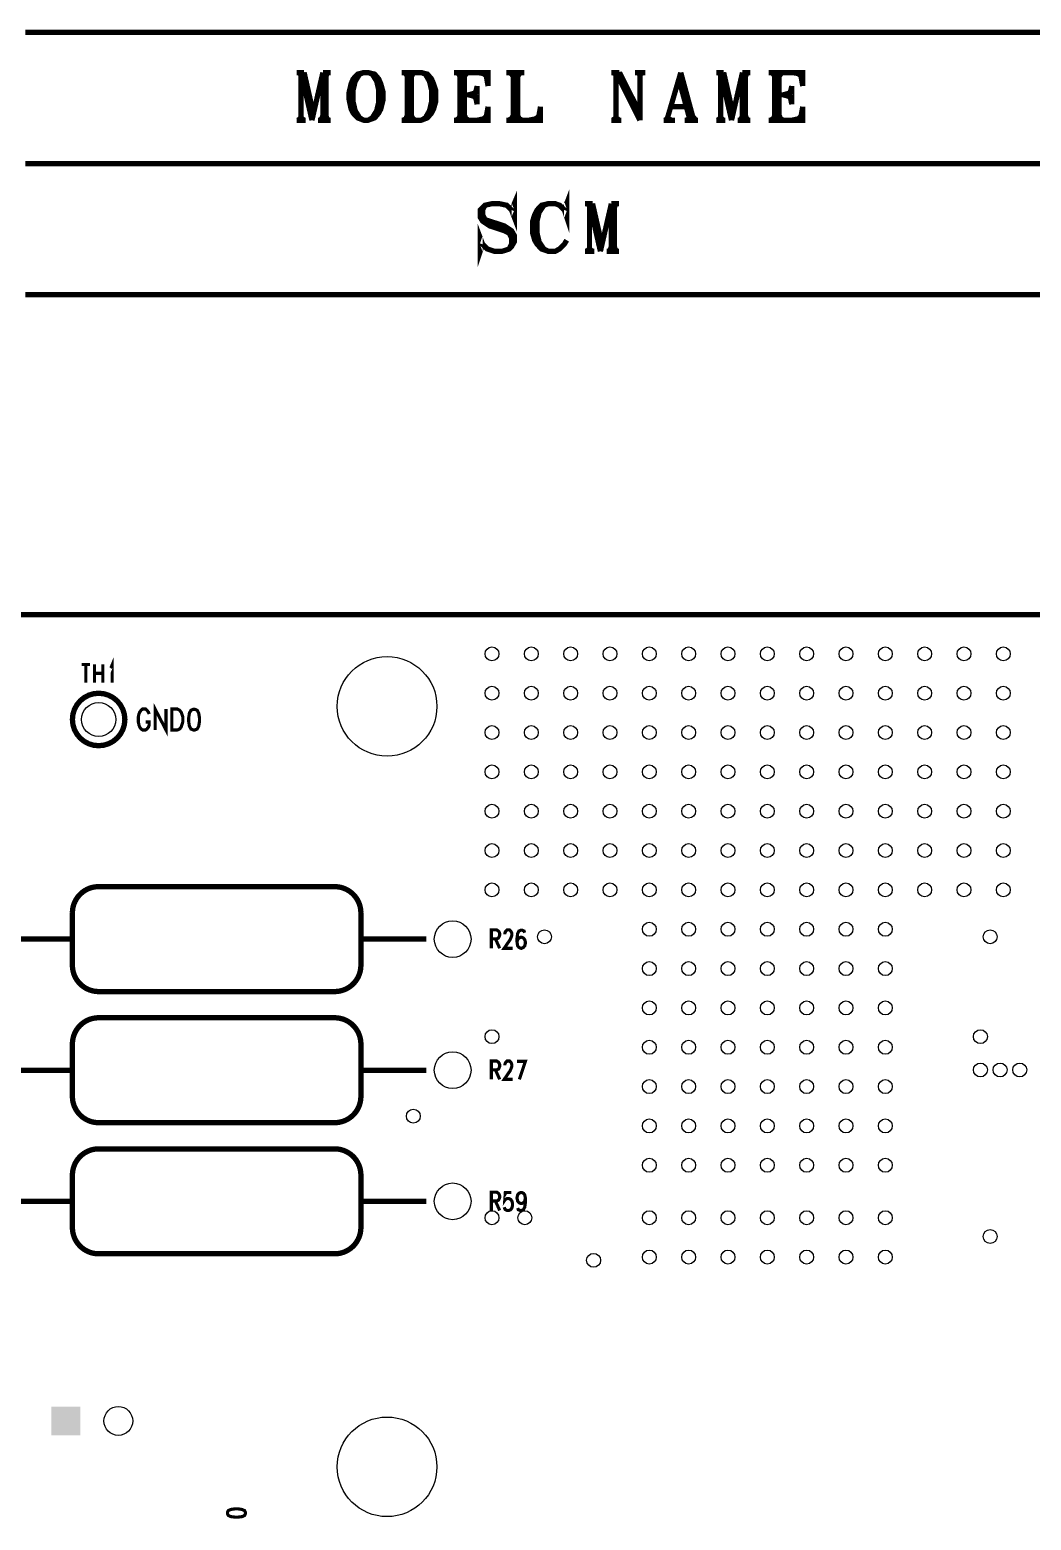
# Model space of a CAD drawing. Extents: x -8 to 142, y 0 to 126.
# Drawn here: x 41.9 to 80.1, y 69 to 125.8 of the extents above; entities that cross this region are included whole.
import ezdxf

# ---------------------------------------------------------------- set-up
doc = ezdxf.new("R2010")
doc.units = 0
doc.layers.get('0').update_dxf_attribs({"linetype": 'CONTINUOUS'})
doc.layers.add('02_ASSY1_GBR', color=6, linetype='CONTINUOUS')

# ---------------------------------------------------------------- blocks, each defined once
blk = doc.blocks.new('ROUND_124')
blk.add_circle((0, 0), 0.7)
blk = doc.blocks.new('ROUND_170')
blk.add_circle((0, 0), 0.265)
blk = doc.blocks.new('SQUARE_172')
blk.add_solid([(0.55, 0.55), (0.55, -0.55), (-0.55, 0.55), (-0.55, -0.55)])
blk = doc.blocks.new('ROUND_173')
blk.add_circle((0, 0), 0.55)
blk = doc.blocks.new('ROUND_174')
blk.add_circle((0, 0), 1.9)
blk = doc.blocks.new('ROUND_218')
blk.add_circle((0, 0), 0.65)

msp = doc.modelspace()

# ---------------------------------------------------------------- linework, layer by layer
at = {"layer": '02_ASSY1_GBR'}
for points, const_width in [([(41.7, 125.7), (141.7, 125.7)], 0.2), ([(52.05, 124.17), (52.336, 124.17)], 0.2), ([(52.102, 124.17), (52.219, 124.109)], 0.2), ([(52.219, 124.17), (52.219, 122.442)], 0.2), ([(52.219, 124.17), (52.635, 122.352)], 0.2), ([(52.284, 124.17), (52.635, 122.624)], 0.2), ([(52.336, 124.17), (52.687, 122.624)], 0.2), ([(53.051, 124.17), (52.635, 122.352)], 0.2), ([(53.051, 124.17), (53.051, 122.352)], 0.2), ([(53.051, 124.17), (53.35, 124.17)], 0.2), ([(53.103, 124.109), (53.103, 122.442)], 0.2), ([(53.168, 124.17), (53.168, 122.352)], 0.2), ([(53.22, 124.17), (53.168, 124.018)], 0.2), ([(53.285, 124.17), (53.168, 124.109)], 0.2), ([(54.609, 124.17), (54.375, 124.109), (54.206, 123.927), (54.128, 123.745), (54.05, 123.412), (54.05, 123.139), (54.128, 122.776), (54.206, 122.624), (54.375, 122.442), (54.609, 122.352), (54.778, 122.352), (55.025, 122.442), (55.181, 122.624), (55.259, 122.776), (55.35, 123.139), (55.35, 123.412), (55.259, 123.745), (55.181, 123.927), (55.025, 124.109), (54.778, 124.17), (54.609, 124.17)], 0.2), ([(54.284, 123.927), (54.206, 123.745), (54.128, 123.503), (54.128, 123.048), (54.206, 122.776), (54.284, 122.624)], 0.2), ([(54.609, 124.17), (54.453, 124.109), (54.284, 123.836), (54.206, 123.503), (54.206, 123.048), (54.284, 122.715), (54.453, 122.442), (54.609, 122.352)], 0.2), ([(54.778, 122.352), (54.934, 122.442), (55.103, 122.715), (55.181, 123.048), (55.181, 123.503), (55.103, 123.836), (54.934, 124.109), (54.778, 124.17)], 0.2), ([(55.103, 122.624), (55.181, 122.776), (55.259, 123.048), (55.259, 123.503), (55.181, 123.745), (55.103, 123.927)], 0.2), ([(56.05, 124.17), (56.804, 124.17), (57.038, 124.109), (57.194, 123.927), (57.272, 123.745), (57.35, 123.503), (57.35, 123.048), (57.272, 122.776), (57.194, 122.624), (57.038, 122.442), (56.804, 122.352), (56.05, 122.352)], 0.2), ([(56.115, 124.17), (56.271, 124.109)], 0.2), ([(56.193, 124.17), (56.271, 124.018)], 0.2), ([(56.271, 124.17), (56.271, 122.352)], 0.2), ([(56.349, 124.109), (56.349, 122.442)], 0.2), ([(56.427, 124.17), (56.427, 122.352)], 0.2), ([(56.505, 124.17), (56.427, 124.018)], 0.2), ([(56.583, 124.17), (56.427, 124.109)], 0.2), ([(56.804, 124.17), (56.96, 124.109), (57.116, 123.836), (57.194, 123.503), (57.194, 123.048), (57.116, 122.715), (56.96, 122.442), (56.804, 122.352)], 0.2), ([(57.116, 123.927), (57.194, 123.745), (57.272, 123.503), (57.272, 123.048), (57.194, 122.776), (57.116, 122.624)], 0.2), ([(58.05, 124.17), (59.35, 124.17), (59.35, 123.655)], 0.2), ([(58.128, 124.17), (58.284, 124.109)], 0.2), ([(58.206, 124.17), (58.284, 124.018)], 0.2), ([(58.284, 124.17), (58.284, 122.352)], 0.2), ([(58.362, 124.109), (58.362, 122.442)], 0.2), ([(58.453, 124.17), (58.453, 122.352)], 0.2), ([(58.531, 124.17), (58.453, 124.018)], 0.2), ([(58.609, 124.17), (58.453, 124.109)], 0.2), ([(58.934, 124.17), (59.35, 124.109)], 0.2), ([(59.103, 124.17), (59.35, 124.018)], 0.2), ([(59.181, 124.17), (59.35, 123.927)], 0.2), ([(59.259, 124.17), (59.35, 123.655)], 0.2), ([(60.05, 124.17), (60.739, 124.17)], 0.2), ([(60.128, 124.17), (60.31, 124.109)], 0.2), ([(60.219, 124.17), (60.31, 124.018)], 0.2), ([(60.31, 124.17), (60.31, 122.352)], 0.2), ([(60.388, 124.109), (60.388, 122.442)], 0.2), ([(60.479, 124.17), (60.479, 122.352)], 0.2), ([(60.57, 124.17), (60.479, 124.018)], 0.2), ([(60.648, 124.17), (60.479, 124.109)], 0.2), ([(64.05, 124.17), (64.362, 124.17)], 0.2), ([(64.102, 124.17), (64.232, 124.109)], 0.2), ([(64.232, 124.17), (64.232, 122.442)], 0.2), ([(64.232, 124.17), (65.142, 122.352)], 0.2), ([(64.31, 124.17), (65.077, 122.624)], 0.2), ([(64.362, 124.17), (65.142, 122.624)], 0.2), ([(64.96, 124.17), (65.35, 124.17)], 0.2), ([(65.025, 124.17), (65.142, 124.109)], 0.2), ([(65.285, 124.17), (65.142, 124.109)], 0.2), ([(65.142, 124.109), (65.142, 122.352)], 0.2), ([(66.7, 124.17), (66.193, 122.442)], 0.2), ([(66.622, 123.927), (67.051, 122.352)], 0.2), ([(66.7, 124.17), (67.194, 122.352)], 0.2), ([(66.7, 123.927), (67.129, 122.352)], 0.2), ([(68.05, 124.17), (68.336, 124.17)], 0.2), ([(68.102, 124.17), (68.219, 124.109)], 0.2), ([(68.219, 124.17), (68.219, 122.442)], 0.2), ([(68.219, 124.17), (68.635, 122.352)], 0.2), ([(68.284, 124.17), (68.635, 122.624)], 0.2), ([(68.336, 124.17), (68.687, 122.624)], 0.2), ([(69.051, 124.17), (68.635, 122.352)], 0.2), ([(69.051, 124.17), (69.051, 122.352)], 0.2), ([(69.051, 124.17), (69.35, 124.17)], 0.2), ([(69.103, 124.109), (69.103, 122.442)], 0.2), ([(69.168, 124.17), (69.168, 122.352)], 0.2), ([(69.22, 124.17), (69.168, 124.018)], 0.2), ([(69.285, 124.17), (69.168, 124.109)], 0.2), ([(70.05, 124.17), (71.35, 124.17), (71.35, 123.655)], 0.2), ([(70.128, 124.17), (70.284, 124.109)], 0.2), ([(70.206, 124.17), (70.284, 124.018)], 0.2), ([(70.284, 124.17), (70.284, 122.352)], 0.2), ([(70.362, 124.109), (70.362, 122.442)], 0.2), ([(70.453, 124.17), (70.453, 122.352)], 0.2), ([(70.531, 124.17), (70.453, 124.018)], 0.2), ([(70.609, 124.17), (70.453, 124.109)], 0.2), ([(70.934, 124.17), (71.35, 124.109)], 0.2), ([(71.103, 124.17), (71.35, 124.018)], 0.2), ([(71.181, 124.17), (71.35, 123.927)], 0.2), ([(71.259, 124.17), (71.35, 123.655)], 0.2), ([(58.934, 123.412), (58.609, 123.321), (58.934, 123.23)], 0.2), ([(58.453, 123.321), (58.934, 123.321)], 0.2), ([(58.934, 123.503), (58.778, 123.321), (58.934, 123.139)], 0.2), ([(58.934, 123.655), (58.856, 123.321), (58.934, 122.958)], 0.2), ([(58.934, 123.655), (58.934, 122.958)], 0.2), ([(70.934, 123.412), (70.609, 123.321), (70.934, 123.23)], 0.2), ([(70.453, 123.321), (70.934, 123.321)], 0.2), ([(70.934, 123.503), (70.778, 123.321), (70.934, 123.139)], 0.2), ([(70.934, 123.655), (70.856, 123.321), (70.934, 122.958)], 0.2), ([(70.934, 123.655), (70.934, 122.958)], 0.2), ([(58.05, 122.352), (59.35, 122.352), (59.35, 122.867)], 0.2), ([(59.259, 122.352), (59.35, 122.867)], 0.2), ([(60.05, 122.352), (61.35, 122.352), (61.35, 122.867)], 0.2), ([(61.259, 122.352), (61.35, 122.867)], 0.2), ([(66.336, 122.867), (66.986, 122.867)], 0.2), ([(70.05, 122.352), (71.35, 122.352), (71.35, 122.867)], 0.2), ([(71.259, 122.352), (71.35, 122.867)], 0.2), ([(52.05, 122.352), (52.401, 122.352)], 0.2), ([(52.219, 122.442), (52.102, 122.352)], 0.2), ([(52.219, 122.442), (52.336, 122.352)], 0.2), ([(52.869, 122.352), (53.35, 122.352)], 0.2), ([(53.051, 122.442), (52.934, 122.352)], 0.2), ([(53.051, 122.533), (52.986, 122.352)], 0.2), ([(53.168, 122.533), (53.22, 122.352)], 0.2), ([(53.168, 122.442), (53.285, 122.352)], 0.2), ([(56.271, 122.442), (56.115, 122.352)], 0.2), ([(56.271, 122.533), (56.193, 122.352)], 0.2), ([(56.427, 122.533), (56.505, 122.352)], 0.2), ([(56.427, 122.442), (56.583, 122.352)], 0.2), ([(58.284, 122.442), (58.128, 122.352)], 0.2), ([(58.284, 122.533), (58.206, 122.352)], 0.2), ([(58.453, 122.533), (58.531, 122.352)], 0.2), ([(58.453, 122.442), (58.609, 122.352)], 0.2), ([(58.934, 122.352), (59.35, 122.442)], 0.2), ([(59.103, 122.352), (59.35, 122.533)], 0.2), ([(59.181, 122.352), (59.35, 122.624)], 0.2), ([(60.31, 122.442), (60.128, 122.352)], 0.2), ([(60.31, 122.533), (60.219, 122.352)], 0.2), ([(60.479, 122.533), (60.57, 122.352)], 0.2), ([(60.479, 122.442), (60.648, 122.352)], 0.2), ([(60.908, 122.352), (61.35, 122.442)], 0.2), ([(61.077, 122.352), (61.35, 122.533)], 0.2), ([(61.168, 122.352), (61.35, 122.624)], 0.2), ([(64.05, 122.352), (64.427, 122.352)], 0.2), ([(64.232, 122.442), (64.102, 122.352)], 0.2), ([(64.232, 122.442), (64.362, 122.352)], 0.2), ([(66.05, 122.352), (66.479, 122.352)], 0.2), ([(66.193, 122.442), (66.115, 122.352)], 0.2), ([(66.193, 122.442), (66.336, 122.352)], 0.2), ([(66.843, 122.352), (67.35, 122.352)], 0.2), ([(67.051, 122.442), (66.908, 122.352)], 0.2), ([(67.051, 122.533), (66.986, 122.352)], 0.2), ([(67.129, 122.533), (67.272, 122.352)], 0.2), ([(68.05, 122.352), (68.401, 122.352)], 0.2), ([(68.219, 122.442), (68.102, 122.352)], 0.2), ([(68.219, 122.442), (68.336, 122.352)], 0.2), ([(68.869, 122.352), (69.35, 122.352)], 0.2), ([(69.051, 122.442), (68.934, 122.352)], 0.2), ([(69.051, 122.533), (68.986, 122.352)], 0.2), ([(69.168, 122.533), (69.22, 122.352)], 0.2), ([(69.168, 122.442), (69.285, 122.352)], 0.2), ([(70.284, 122.442), (70.128, 122.352)], 0.2), ([(70.284, 122.533), (70.206, 122.352)], 0.2), ([(70.453, 122.533), (70.531, 122.352)], 0.2), ([(70.453, 122.442), (70.609, 122.352)], 0.2), ([(70.934, 122.352), (71.35, 122.442)], 0.2), ([(71.103, 122.352), (71.35, 122.533)], 0.2), ([(71.181, 122.352), (71.35, 122.624)], 0.2), ([(41.7, 120.7), (141.7, 120.7)], 0.2), ([(60.246, 118.927), (60.35, 119.17), (60.35, 118.655), (60.246, 118.927), (60.064, 119.109), (59.778, 119.17), (59.505, 119.17), (59.232, 119.109), (59.05, 118.927), (59.05, 118.655), (59.141, 118.503), (59.414, 118.321), (59.973, 118.139), (60.155, 118.048), (60.246, 117.867), (60.246, 117.624), (60.155, 117.442)], 0.2), ([(62.259, 118.927), (62.35, 119.17), (62.35, 118.655), (62.259, 118.927), (62.077, 119.109), (61.908, 119.17), (61.648, 119.17), (61.388, 119.109), (61.219, 118.927), (61.128, 118.745), (61.05, 118.503), (61.05, 118.048), (61.128, 117.776), (61.219, 117.624), (61.388, 117.442), (61.648, 117.352), (61.908, 117.352), (62.077, 117.442), (62.259, 117.624), (62.35, 117.776)], 0.2), ([(59.232, 119.109), (59.141, 118.927), (59.141, 118.745), (59.232, 118.564), (59.414, 118.503), (59.973, 118.321), (60.246, 118.139), (60.35, 117.958), (60.35, 117.715), (60.246, 117.533), (60.155, 117.442), (59.882, 117.352), (59.596, 117.352), (59.323, 117.442), (59.141, 117.624), (59.05, 117.867), (59.05, 117.352), (59.141, 117.624)], 0.2), ([(61.297, 118.927), (61.219, 118.745), (61.128, 118.503), (61.128, 118.048), (61.219, 117.776), (61.297, 117.624)], 0.2), ([(61.648, 119.17), (61.479, 119.109), (61.297, 118.836), (61.219, 118.503), (61.219, 118.048), (61.297, 117.715), (61.479, 117.442), (61.648, 117.352)], 0.2), ([(63.05, 119.17), (63.336, 119.17)], 0.2), ([(63.102, 119.17), (63.219, 119.109)], 0.2), ([(63.219, 119.17), (63.219, 117.442)], 0.2), ([(63.219, 119.17), (63.635, 117.352)], 0.2), ([(63.284, 119.17), (63.635, 117.624)], 0.2), ([(63.336, 119.17), (63.687, 117.624)], 0.2), ([(64.051, 119.17), (63.635, 117.352)], 0.2), ([(64.051, 119.17), (64.051, 117.352)], 0.2), ([(64.051, 119.17), (64.35, 119.17)], 0.2), ([(64.103, 119.109), (64.103, 117.442)], 0.2), ([(64.168, 119.17), (64.168, 117.352)], 0.2), ([(64.22, 119.17), (64.168, 119.018)], 0.2), ([(64.285, 119.17), (64.168, 119.109)], 0.2), ([(59.141, 118.655), (59.232, 118.503), (59.414, 118.412), (59.973, 118.23), (60.155, 118.139), (60.246, 117.958)], 0.2), ([(63.05, 117.352), (63.401, 117.352)], 0.2), ([(63.219, 117.442), (63.102, 117.352)], 0.2), ([(63.219, 117.442), (63.336, 117.352)], 0.2), ([(63.869, 117.352), (64.35, 117.352)], 0.2), ([(64.051, 117.442), (63.934, 117.352)], 0.2), ([(64.051, 117.533), (63.986, 117.352)], 0.2), ([(64.168, 117.533), (64.22, 117.352)], 0.2), ([(64.168, 117.442), (64.285, 117.352)], 0.2), ([(141.7, 115.7), (41.7, 115.7)], 0.2), ([(0, 0), (123.5, 0), (123.5, 103.5), (0, 103.5), (0, 0)], 0.2032), ([(44.955, 101.462), (44.98, 101.494), (45.019, 101.589), (45.019, 100.9)], 0.12), ([(43.851, 101.6), (44.169, 101.6)], 0.12), ([(44.01, 101.6), (44.01, 100.9)], 0.12), ([(44.341, 101.6), (44.341, 100.9)], 0.12), ([(44.341, 101.261), (44.659, 101.261)], 0.12), ([(44.659, 101.6), (44.659, 100.9)], 0.12), ([(43.5, 99.5), (43.519, 99.305), (43.576, 99.117), (43.669, 98.944), (43.793, 98.793), (43.944, 98.669), (44.117, 98.576), (44.305, 98.519), (44.5, 98.5), (44.695, 98.519), (44.883, 98.576), (45.056, 98.669), (45.207, 98.793), (45.331, 98.944), (45.424, 99.117), (45.481, 99.305), (45.5, 99.5), (45.481, 99.695), (45.424, 99.883), (45.331, 100.056), (45.207, 100.207), (45.056, 100.331), (44.883, 100.424), (44.695, 100.481), (44.5, 100.5), (44.305, 100.481), (44.117, 100.424), (43.944, 100.331), (43.793, 100.207), (43.669, 100.056), (43.576, 99.883), (43.519, 99.695), (43.5, 99.5)], 0.2032), ([(46.652, 99.1), (46.652, 99.9), (47.068, 99.1), (47.068, 99.9)], 0.12), ([(46.428, 99.706), (46.399, 99.779), (46.341, 99.852), (46.287, 99.9), (46.174, 99.9), (46.12, 99.852), (46.066, 99.779), (46.037, 99.706), (46.012, 99.597), (46.012, 99.403), (46.037, 99.294), (46.066, 99.209), (46.12, 99.136), (46.174, 99.1), (46.287, 99.1), (46.341, 99.136), (46.399, 99.209), (46.428, 99.294), (46.428, 99.403), (46.287, 99.403)], 0.12), ([(47.292, 99.9), (47.5, 99.9), (47.587, 99.852), (47.646, 99.779), (47.675, 99.706), (47.708, 99.597), (47.708, 99.403), (47.675, 99.294), (47.646, 99.209), (47.587, 99.136), (47.5, 99.1), (47.292, 99.1), (47.292, 99.9)], 0.12), ([(48.111, 99.888), (48.019, 99.852), (47.961, 99.742), (47.932, 99.548), (47.932, 99.439), (47.961, 99.245), (48.019, 99.136), (48.111, 99.1), (48.169, 99.1), (48.256, 99.136), (48.315, 99.245), (48.348, 99.439), (48.348, 99.548), (48.315, 99.742), (48.256, 99.852), (48.169, 99.888), (48.111, 99.888)], 0.12), ([(43.5, 92.125), (43.501, 92.174), (43.505, 92.223), (43.511, 92.272), (43.519, 92.32), (43.53, 92.368), (43.543, 92.415), (43.558, 92.462), (43.576, 92.508), (43.596, 92.553), (43.618, 92.596), (43.642, 92.639), (43.669, 92.681), (43.697, 92.721), (43.727, 92.759), (43.759, 92.797), (43.793, 92.832), (43.828, 92.866), (43.866, 92.898), (43.904, 92.928), (43.944, 92.956), (43.986, 92.983), (44.029, 93.007), (44.072, 93.029), (44.117, 93.049), (44.163, 93.067), (44.21, 93.082), (44.257, 93.095), (44.305, 93.106), (44.353, 93.114), (44.402, 93.12), (44.451, 93.124), (44.5, 93.125)], 0.2032), ([(44.5, 93.125), (53.5, 93.125)], 0.2032), ([(53.5, 93.125), (53.549, 93.124), (53.598, 93.12), (53.647, 93.114), (53.695, 93.106), (53.743, 93.095), (53.79, 93.082), (53.837, 93.067), (53.883, 93.049), (53.928, 93.029), (53.971, 93.007), (54.014, 92.983), (54.056, 92.956), (54.096, 92.928), (54.134, 92.898), (54.172, 92.866), (54.207, 92.832), (54.241, 92.797), (54.273, 92.759), (54.303, 92.721), (54.331, 92.681), (54.358, 92.639), (54.382, 92.596), (54.404, 92.553), (54.424, 92.508), (54.442, 92.462), (54.457, 92.415), (54.47, 92.368), (54.481, 92.32), (54.489, 92.272), (54.495, 92.223), (54.499, 92.174), (54.5, 92.125)], 0.2032), ([(43.5, 92.125), (43.5, 90.125)], 0.2032), ([(54.5, 92.125), (54.5, 90.125)], 0.2032), ([(59.476, 90.775), (59.476, 91.475), (59.68, 91.475), (59.746, 91.433), (59.769, 91.401), (59.794, 91.337), (59.794, 91.273), (59.769, 91.21), (59.746, 91.167), (59.68, 91.136), (59.476, 91.136)], 0.12), ([(59.988, 91.305), (59.988, 91.337), (60.01, 91.401), (60.033, 91.433), (60.077, 91.475), (60.17, 91.475), (60.214, 91.433), (60.236, 91.401), (60.259, 91.337), (60.259, 91.273), (60.236, 91.21), (60.192, 91.104), (59.966, 90.775), (60.284, 90.775)], 0.12), ([(60.749, 91.369), (60.723, 91.433), (60.65, 91.464), (60.602, 91.464), (60.529, 91.433), (60.478, 91.337), (60.456, 91.167), (60.456, 91.008), (60.478, 90.87), (60.529, 90.807), (60.602, 90.775), (60.625, 90.775), (60.698, 90.807), (60.749, 90.87), (60.774, 90.966), (60.774, 91.008), (60.749, 91.104), (60.698, 91.167), (60.625, 91.199), (60.602, 91.199), (60.529, 91.167), (60.478, 91.104), (60.456, 91.008)], 0.12), ([(43.5, 91.125), (41, 91.125)], 0.2032), ([(54.5, 91.125), (57, 91.125)], 0.2032), ([(59.632, 91.136), (59.794, 90.775)], 0.12), ([(44.5, 89.125), (44.451, 89.126), (44.402, 89.13), (44.353, 89.136), (44.305, 89.144), (44.257, 89.155), (44.21, 89.168), (44.163, 89.183), (44.117, 89.201), (44.072, 89.221), (44.029, 89.243), (43.986, 89.267), (43.944, 89.294), (43.904, 89.322), (43.866, 89.352), (43.828, 89.384), (43.793, 89.418), (43.759, 89.453), (43.727, 89.491), (43.697, 89.529), (43.669, 89.569), (43.642, 89.611), (43.618, 89.654), (43.596, 89.697), (43.576, 89.742), (43.558, 89.788), (43.543, 89.835), (43.53, 89.882), (43.519, 89.93), (43.511, 89.978), (43.505, 90.027), (43.501, 90.076), (43.5, 90.125)], 0.2032), ([(54.5, 90.125), (54.499, 90.076), (54.495, 90.027), (54.489, 89.978), (54.481, 89.93), (54.47, 89.882), (54.457, 89.835), (54.442, 89.788), (54.424, 89.742), (54.404, 89.697), (54.382, 89.654), (54.358, 89.611), (54.331, 89.569), (54.303, 89.529), (54.273, 89.491), (54.241, 89.453), (54.207, 89.418), (54.172, 89.384), (54.134, 89.352), (54.096, 89.322), (54.056, 89.294), (54.014, 89.267), (53.971, 89.243), (53.928, 89.221), (53.883, 89.201), (53.837, 89.183), (53.79, 89.168), (53.743, 89.155), (53.695, 89.144), (53.647, 89.136), (53.598, 89.13), (53.549, 89.126), (53.5, 89.125)], 0.2032), ([(44.5, 89.125), (53.5, 89.125)], 0.2032), ([(43.5, 87.125), (43.501, 87.174), (43.505, 87.223), (43.511, 87.272), (43.519, 87.32), (43.53, 87.368), (43.543, 87.415), (43.558, 87.462), (43.576, 87.508), (43.596, 87.553), (43.618, 87.596), (43.642, 87.639), (43.669, 87.681), (43.697, 87.721), (43.727, 87.759), (43.759, 87.797), (43.793, 87.832), (43.828, 87.866), (43.866, 87.898), (43.904, 87.928), (43.944, 87.956), (43.986, 87.983), (44.029, 88.007), (44.072, 88.029), (44.117, 88.049), (44.163, 88.067), (44.21, 88.082), (44.257, 88.095), (44.305, 88.106), (44.353, 88.114), (44.402, 88.12), (44.451, 88.124), (44.5, 88.125)], 0.2032), ([(44.5, 88.125), (53.5, 88.125)], 0.2032), ([(53.5, 88.125), (53.549, 88.124), (53.598, 88.12), (53.647, 88.114), (53.695, 88.106), (53.743, 88.095), (53.79, 88.082), (53.837, 88.067), (53.883, 88.049), (53.928, 88.029), (53.971, 88.007), (54.014, 87.983), (54.056, 87.956), (54.096, 87.928), (54.134, 87.898), (54.172, 87.866), (54.207, 87.832), (54.241, 87.797), (54.273, 87.759), (54.303, 87.721), (54.331, 87.681), (54.358, 87.639), (54.382, 87.596), (54.404, 87.553), (54.424, 87.508), (54.442, 87.462), (54.457, 87.415), (54.47, 87.368), (54.481, 87.32), (54.489, 87.272), (54.495, 87.223), (54.499, 87.174), (54.5, 87.125)], 0.2032), ([(43.5, 87.125), (43.5, 85.125)], 0.2032), ([(54.5, 87.125), (54.5, 85.125)], 0.2032), ([(59.476, 85.775), (59.476, 86.475), (59.68, 86.475), (59.746, 86.433), (59.769, 86.401), (59.794, 86.337), (59.794, 86.273), (59.769, 86.21), (59.746, 86.167), (59.68, 86.136), (59.476, 86.136)], 0.12), ([(59.988, 86.305), (59.988, 86.337), (60.01, 86.401), (60.033, 86.433), (60.077, 86.475), (60.17, 86.475), (60.214, 86.433), (60.236, 86.401), (60.259, 86.337), (60.259, 86.273), (60.236, 86.21), (60.192, 86.104), (59.966, 85.775), (60.284, 85.775)], 0.12), ([(60.456, 86.464), (60.774, 86.464), (60.545, 85.775)], 0.12), ([(43.5, 86.125), (41, 86.125)], 0.2032), ([(54.5, 86.125), (57, 86.125)], 0.2032), ([(59.632, 86.136), (59.794, 85.775)], 0.12), ([(44.5, 84.125), (44.451, 84.126), (44.402, 84.13), (44.353, 84.136), (44.305, 84.144), (44.257, 84.155), (44.21, 84.168), (44.163, 84.183), (44.117, 84.201), (44.072, 84.221), (44.029, 84.243), (43.986, 84.267), (43.944, 84.294), (43.904, 84.322), (43.866, 84.352), (43.828, 84.384), (43.793, 84.418), (43.759, 84.453), (43.727, 84.491), (43.697, 84.529), (43.669, 84.569), (43.642, 84.611), (43.618, 84.654), (43.596, 84.697), (43.576, 84.742), (43.558, 84.788), (43.543, 84.835), (43.53, 84.882), (43.519, 84.93), (43.511, 84.978), (43.505, 85.027), (43.501, 85.076), (43.5, 85.125)], 0.2032), ([(54.5, 85.125), (54.499, 85.076), (54.495, 85.027), (54.489, 84.978), (54.481, 84.93), (54.47, 84.882), (54.457, 84.835), (54.442, 84.788), (54.424, 84.742), (54.404, 84.697), (54.382, 84.654), (54.358, 84.611), (54.331, 84.569), (54.303, 84.529), (54.273, 84.491), (54.241, 84.453), (54.207, 84.418), (54.172, 84.384), (54.134, 84.352), (54.096, 84.322), (54.056, 84.294), (54.014, 84.267), (53.971, 84.243), (53.928, 84.221), (53.883, 84.201), (53.837, 84.183), (53.79, 84.168), (53.743, 84.155), (53.695, 84.144), (53.647, 84.136), (53.598, 84.13), (53.549, 84.126), (53.5, 84.125)], 0.2032), ([(44.5, 84.125), (53.5, 84.125)], 0.2032), ([(43.5, 82.125), (43.501, 82.174), (43.505, 82.223), (43.511, 82.272), (43.519, 82.32), (43.53, 82.368), (43.543, 82.415), (43.558, 82.462), (43.576, 82.508), (43.596, 82.553), (43.618, 82.596), (43.642, 82.639), (43.669, 82.681), (43.697, 82.721), (43.727, 82.759), (43.759, 82.797), (43.793, 82.832), (43.828, 82.866), (43.866, 82.898), (43.904, 82.928), (43.944, 82.956), (43.986, 82.983), (44.029, 83.007), (44.072, 83.029), (44.117, 83.049), (44.163, 83.067), (44.21, 83.082), (44.257, 83.095), (44.305, 83.106), (44.353, 83.114), (44.402, 83.12), (44.451, 83.124), (44.5, 83.125)], 0.2032), ([(44.5, 83.125), (53.5, 83.125)], 0.2032), ([(53.5, 83.125), (53.549, 83.124), (53.598, 83.12), (53.647, 83.114), (53.695, 83.106), (53.743, 83.095), (53.79, 83.082), (53.837, 83.067), (53.883, 83.049), (53.928, 83.029), (53.971, 83.007), (54.014, 82.983), (54.056, 82.956), (54.096, 82.928), (54.134, 82.898), (54.172, 82.866), (54.207, 82.832), (54.241, 82.797), (54.273, 82.759), (54.303, 82.721), (54.331, 82.681), (54.358, 82.639), (54.382, 82.596), (54.404, 82.553), (54.424, 82.508), (54.442, 82.462), (54.457, 82.415), (54.47, 82.368), (54.481, 82.32), (54.489, 82.272), (54.495, 82.223), (54.499, 82.174), (54.5, 82.125)], 0.2032), ([(43.5, 82.125), (43.5, 80.125)], 0.2032), ([(54.5, 82.125), (54.5, 80.125)], 0.2032), ([(59.476, 80.775), (59.476, 81.475), (59.68, 81.475), (59.746, 81.433), (59.769, 81.401), (59.794, 81.337), (59.794, 81.273), (59.769, 81.21), (59.746, 81.167), (59.68, 81.136), (59.476, 81.136)], 0.12), ([(60.236, 81.464), (60.01, 81.464), (59.988, 81.167), (60.01, 81.199), (60.077, 81.231), (60.144, 81.231), (60.214, 81.199), (60.259, 81.136), (60.284, 81.04), (60.284, 80.966), (60.259, 80.87), (60.214, 80.807), (60.144, 80.775), (60.077, 80.775), (60.01, 80.807), (59.988, 80.839), (59.966, 80.902)], 0.12), ([(60.774, 81.242), (60.749, 81.136), (60.701, 81.072), (60.625, 81.04), (60.602, 81.04), (60.529, 81.072), (60.478, 81.136), (60.456, 81.242), (60.456, 81.273), (60.478, 81.369), (60.529, 81.433), (60.602, 81.464), (60.625, 81.464), (60.701, 81.433), (60.749, 81.369), (60.774, 81.242), (60.774, 81.072), (60.749, 80.902), (60.701, 80.807), (60.625, 80.775), (60.577, 80.775), (60.504, 80.807), (60.478, 80.87)], 0.12), ([(43.5, 81.125), (41, 81.125)], 0.2032), ([(54.5, 81.125), (57, 81.125)], 0.2032), ([(59.632, 81.136), (59.794, 80.775)], 0.12), ([(44.5, 79.125), (44.451, 79.126), (44.402, 79.13), (44.353, 79.136), (44.305, 79.144), (44.257, 79.155), (44.21, 79.168), (44.163, 79.183), (44.117, 79.201), (44.072, 79.221), (44.029, 79.243), (43.986, 79.267), (43.944, 79.294), (43.904, 79.322), (43.866, 79.352), (43.828, 79.384), (43.793, 79.418), (43.759, 79.453), (43.727, 79.491), (43.697, 79.529), (43.669, 79.569), (43.642, 79.611), (43.618, 79.654), (43.596, 79.697), (43.576, 79.742), (43.558, 79.788), (43.543, 79.835), (43.53, 79.882), (43.519, 79.93), (43.511, 79.978), (43.505, 80.027), (43.501, 80.076), (43.5, 80.125)], 0.2032), ([(54.5, 80.125), (54.499, 80.076), (54.495, 80.027), (54.489, 79.978), (54.481, 79.93), (54.47, 79.882), (54.457, 79.835), (54.442, 79.788), (54.424, 79.742), (54.404, 79.697), (54.382, 79.654), (54.358, 79.611), (54.331, 79.569), (54.303, 79.529), (54.273, 79.491), (54.241, 79.453), (54.207, 79.418), (54.172, 79.384), (54.134, 79.352), (54.096, 79.322), (54.056, 79.294), (54.014, 79.267), (53.971, 79.243), (53.928, 79.221), (53.883, 79.201), (53.837, 79.183), (53.79, 79.168), (53.743, 79.155), (53.695, 79.144), (53.647, 79.136), (53.598, 79.13), (53.549, 79.126), (53.5, 79.125)], 0.2032), ([(44.5, 79.125), (53.5, 79.125)], 0.2032), ([(49.411, 69.218), (49.442, 69.148), (49.538, 69.103), (49.708, 69.081), (49.803, 69.081), (49.973, 69.103), (50.068, 69.148), (50.1, 69.218), (50.1, 69.262), (50.068, 69.329), (49.973, 69.374), (49.803, 69.399), (49.708, 69.399), (49.538, 69.374), (49.442, 69.329), (49.411, 69.262), (49.411, 69.218)], 0.12)]:
    msp.add_lwpolyline(points, dxfattribs=dict(at, const_width=const_width))

# ---------------------------------------------------------------- block references
for name, p in [('ROUND_174', (55.5, 100)), ('ROUND_170', (59.5, 102)), ('ROUND_170', (61, 102)), ('ROUND_170', (62.5, 102)), ('ROUND_170', (64, 102)), ('ROUND_170', (65.5, 102)), ('ROUND_170', (67, 102)), ('ROUND_170', (68.5, 102)), ('ROUND_170', (70, 102)), ('ROUND_170', (71.5, 102)), ('ROUND_170', (73, 102)), ('ROUND_170', (74.5, 102)), ('ROUND_170', (76, 102)), ('ROUND_170', (77.5, 102)), ('ROUND_170', (79, 102)), ('ROUND_170', (59.5, 100.5)), ('ROUND_170', (61, 100.5)), ('ROUND_170', (62.5, 100.5)), ('ROUND_170', (64, 100.5)), ('ROUND_170', (65.5, 100.5)), ('ROUND_170', (67, 100.5)), ('ROUND_170', (68.5, 100.5)), ('ROUND_170', (70, 100.5)), ('ROUND_170', (71.5, 100.5)), ('ROUND_170', (73, 100.5)), ('ROUND_170', (74.5, 100.5)), ('ROUND_170', (76, 100.5)), ('ROUND_170', (77.5, 100.5)), ('ROUND_170', (79, 100.5)), ('ROUND_218', (44.5, 99.5)), ('ROUND_170', (59.5, 99)), ('ROUND_170', (61, 99)), ('ROUND_170', (62.5, 99)), ('ROUND_170', (64, 99)), ('ROUND_170', (65.5, 99)), ('ROUND_170', (67, 99)), ('ROUND_170', (68.5, 99)), ('ROUND_170', (70, 99)), ('ROUND_170', (71.5, 99)), ('ROUND_170', (73, 99)), ('ROUND_170', (74.5, 99)), ('ROUND_170', (76, 99)), ('ROUND_170', (77.5, 99)), ('ROUND_170', (79, 99)), ('ROUND_170', (59.5, 97.5)), ('ROUND_170', (61, 97.5)), ('ROUND_170', (62.5, 97.5)), ('ROUND_170', (64, 97.5)), ('ROUND_170', (65.5, 97.5)), ('ROUND_170', (67, 97.5)), ('ROUND_170', (68.5, 97.5)), ('ROUND_170', (70, 97.5)), ('ROUND_170', (71.5, 97.5)), ('ROUND_170', (73, 97.5)), ('ROUND_170', (74.5, 97.5)), ('ROUND_170', (76, 97.5)), ('ROUND_170', (77.5, 97.5)), ('ROUND_170', (79, 97.5)), ('ROUND_170', (59.5, 96)), ('ROUND_170', (61, 96)), ('ROUND_170', (62.5, 96)), ('ROUND_170', (64, 96)), ('ROUND_170', (65.5, 96)), ('ROUND_170', (67, 96)), ('ROUND_170', (68.5, 96)), ('ROUND_170', (70, 96)), ('ROUND_170', (71.5, 96)), ('ROUND_170', (73, 96)), ('ROUND_170', (74.5, 96)), ('ROUND_170', (76, 96)), ('ROUND_170', (77.5, 96)), ('ROUND_170', (79, 96)), ('ROUND_170', (59.5, 94.5)), ('ROUND_170', (61, 94.5)), ('ROUND_170', (62.5, 94.5)), ('ROUND_170', (64, 94.5)), ('ROUND_170', (65.5, 94.5)), ('ROUND_170', (67, 94.5)), ('ROUND_170', (68.5, 94.5)), ('ROUND_170', (70, 94.5)), ('ROUND_170', (71.5, 94.5)), ('ROUND_170', (73, 94.5)), ('ROUND_170', (74.5, 94.5)), ('ROUND_170', (76, 94.5)), ('ROUND_170', (77.5, 94.5)), ('ROUND_170', (79, 94.5)), ('ROUND_170', (59.5, 93)), ('ROUND_170', (61, 93)), ('ROUND_170', (62.5, 93)), ('ROUND_170', (64, 93)), ('ROUND_170', (65.5, 93)), ('ROUND_170', (67, 93)), ('ROUND_170', (68.5, 93)), ('ROUND_170', (70, 93)), ('ROUND_170', (71.5, 93)), ('ROUND_170', (73, 93)), ('ROUND_170', (74.5, 93)), ('ROUND_170', (76, 93)), ('ROUND_170', (77.5, 93)), ('ROUND_170', (79, 93)), ('ROUND_124', (58, 91.125)), ('ROUND_170', (65.5, 91.5)), ('ROUND_170', (67, 91.5)), ('ROUND_170', (68.5, 91.5)), ('ROUND_170', (70, 91.5)), ('ROUND_170', (71.5, 91.5)), ('ROUND_170', (73, 91.5)), ('ROUND_170', (74.5, 91.5)), ('ROUND_170', (61.5, 91.215)), ('ROUND_170', (78.5, 91.215)), ('ROUND_170', (65.5, 90)), ('ROUND_170', (67, 90)), ('ROUND_170', (68.5, 90)), ('ROUND_170', (70, 90)), ('ROUND_170', (71.5, 90)), ('ROUND_170', (73, 90)), ('ROUND_170', (74.5, 90)), ('ROUND_170', (65.5, 88.5)), ('ROUND_170', (67, 88.5)), ('ROUND_170', (68.5, 88.5)), ('ROUND_170', (70, 88.5)), ('ROUND_170', (71.5, 88.5)), ('ROUND_170', (73, 88.5)), ('ROUND_170', (74.5, 88.5)), ('ROUND_170', (59.5, 87.405)), ('ROUND_170', (78.125, 87.405)), ('ROUND_170', (65.5, 87)), ('ROUND_170', (67, 87)), ('ROUND_170', (68.5, 87)), ('ROUND_170', (70, 87)), ('ROUND_170', (71.5, 87)), ('ROUND_170', (73, 87)), ('ROUND_170', (74.5, 87)), ('ROUND_124', (58, 86.125)), ('ROUND_170', (78.125, 86.135)), ('ROUND_170', (78.875, 86.135)), ('ROUND_170', (79.625, 86.135)), ('ROUND_170', (65.5, 85.5)), ('ROUND_170', (67, 85.5)), ('ROUND_170', (68.5, 85.5)), ('ROUND_170', (70, 85.5)), ('ROUND_170', (71.5, 85.5)), ('ROUND_170', (73, 85.5)), ('ROUND_170', (74.5, 85.5)), ('ROUND_170', (56.5, 84.375)), ('ROUND_170', (65.5, 84)), ('ROUND_170', (67, 84)), ('ROUND_170', (68.5, 84)), ('ROUND_170', (70, 84)), ('ROUND_170', (71.5, 84)), ('ROUND_170', (73, 84)), ('ROUND_170', (74.5, 84)), ('ROUND_170', (65.5, 82.5)), ('ROUND_170', (67, 82.5)), ('ROUND_170', (68.5, 82.5)), ('ROUND_170', (70, 82.5)), ('ROUND_170', (71.5, 82.5)), ('ROUND_170', (73, 82.5)), ('ROUND_170', (74.5, 82.5)), ('ROUND_124', (58, 81.125)), ('ROUND_170', (59.5, 80.5)), ('ROUND_170', (60.75, 80.5)), ('ROUND_170', (65.5, 80.5)), ('ROUND_170', (67, 80.5)), ('ROUND_170', (68.5, 80.5)), ('ROUND_170', (70, 80.5)), ('ROUND_170', (71.5, 80.5)), ('ROUND_170', (73, 80.5)), ('ROUND_170', (74.5, 80.5)), ('ROUND_170', (78.5, 79.785)), ('ROUND_170', (63.375, 78.875)), ('ROUND_170', (65.5, 79)), ('ROUND_170', (67, 79)), ('ROUND_170', (68.5, 79)), ('ROUND_170', (70, 79)), ('ROUND_170', (71.5, 79)), ('ROUND_170', (73, 79)), ('ROUND_170', (74.5, 79)), ('SQUARE_172', (43.25, 72.75)), ('ROUND_173', (45.25, 72.75)), ('ROUND_174', (55.5, 71))]:
    msp.add_blockref(name, p, dxfattribs=at)

doc.saveas('drawing.dxf')
